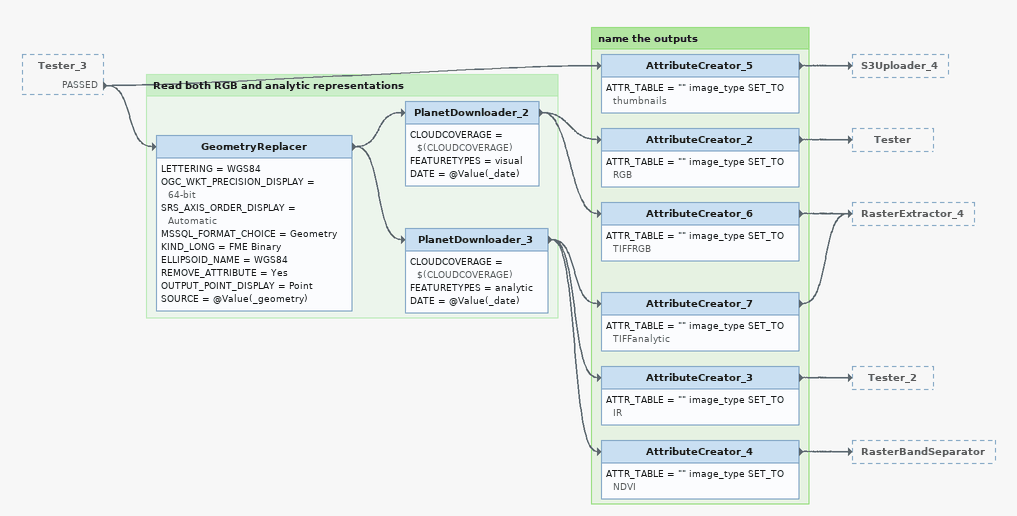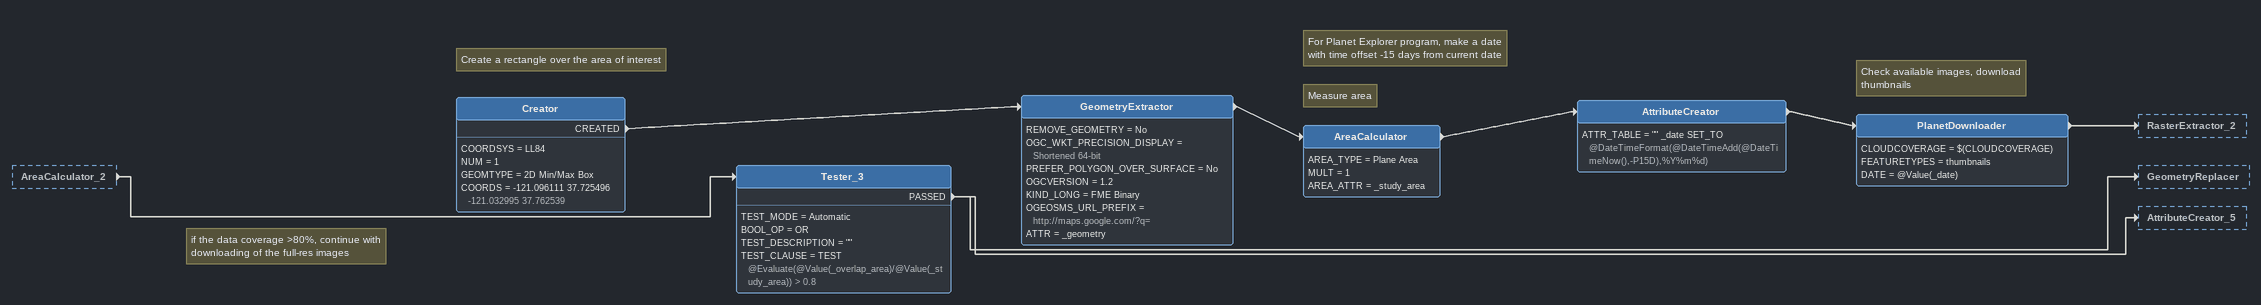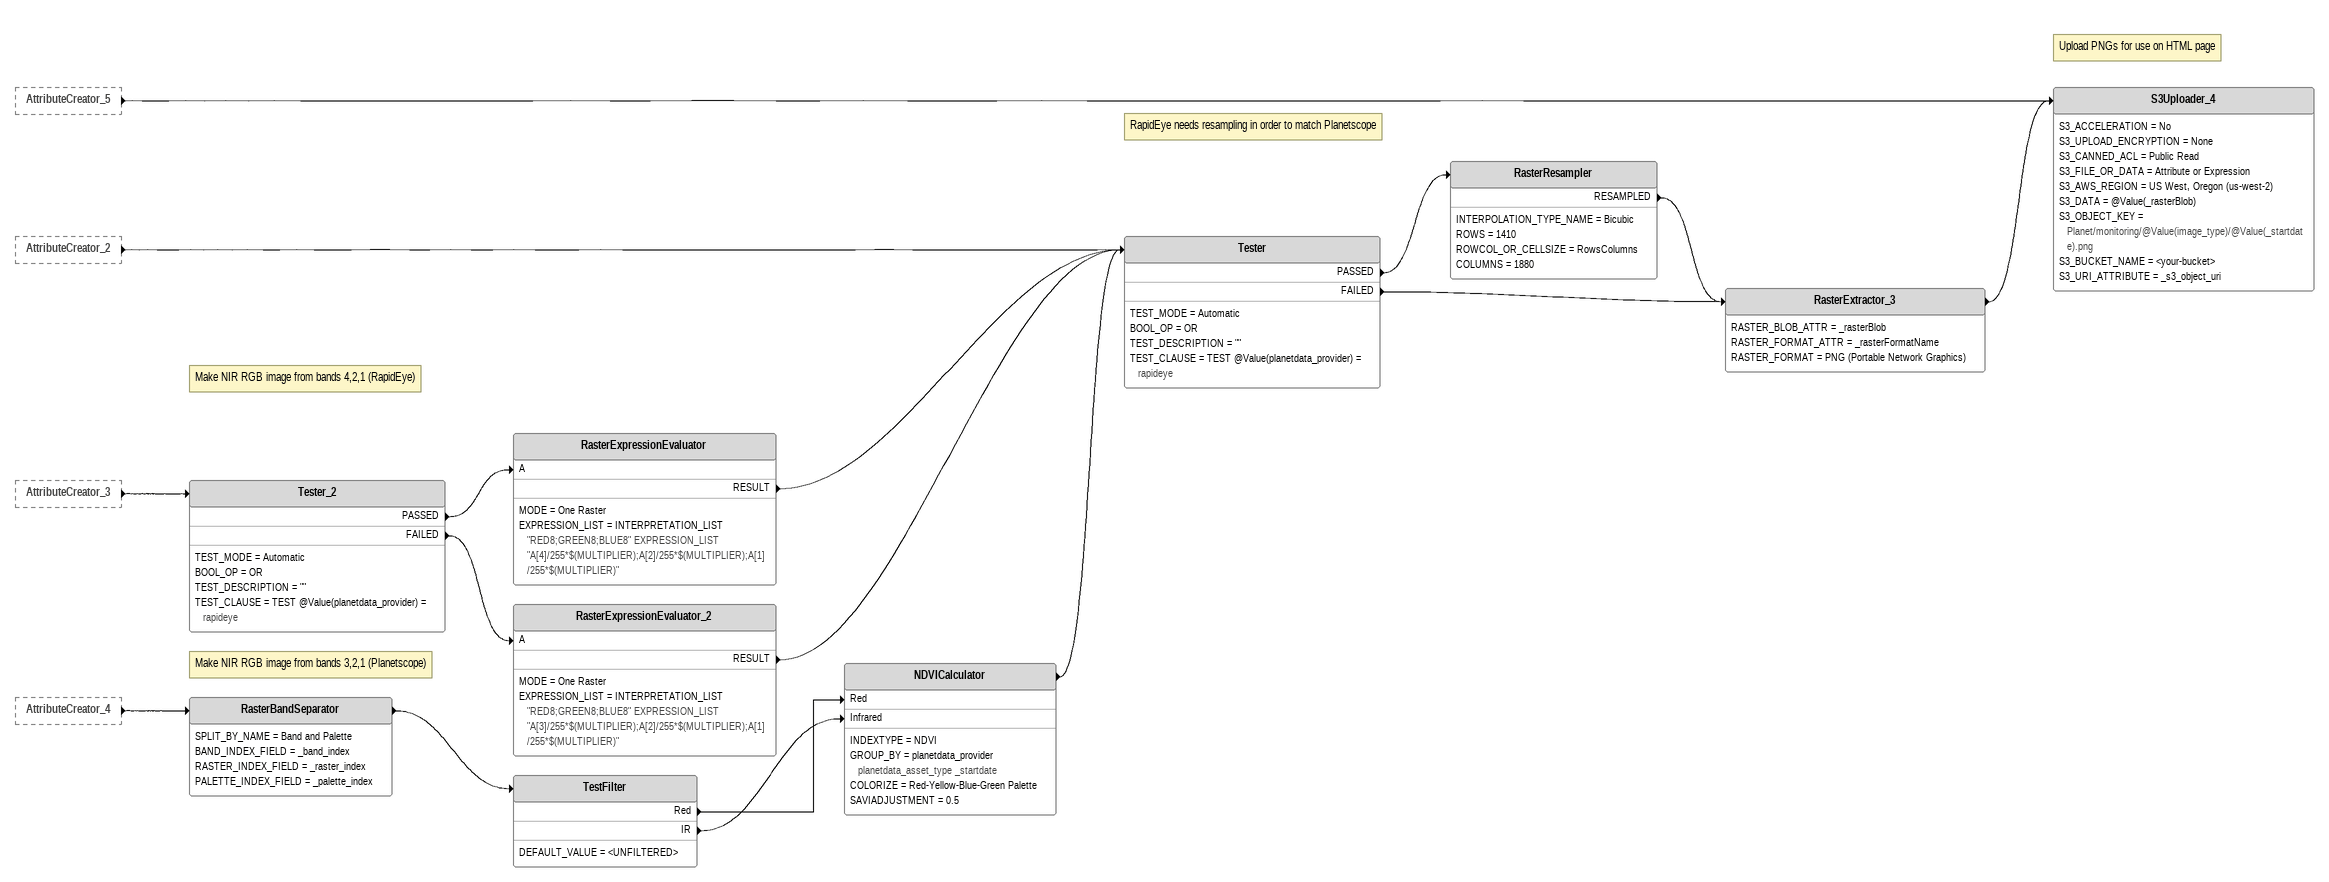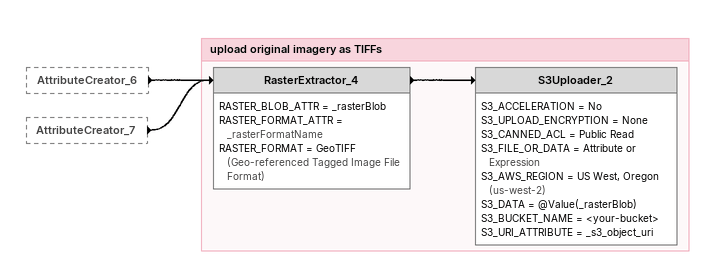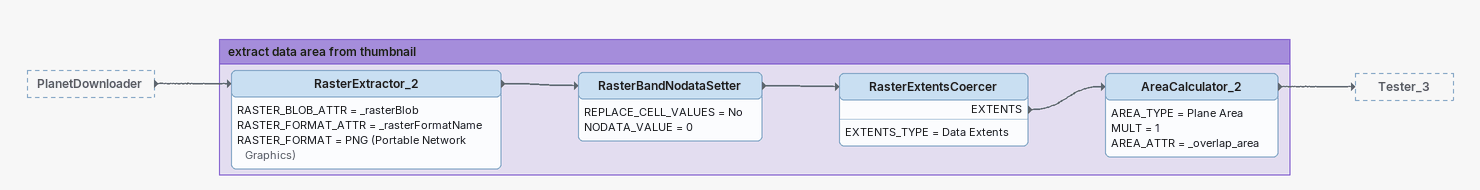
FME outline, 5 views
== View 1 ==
Tester_3 [outside]
    PASSED -> GeometryReplacer
    PASSED -> AttributeCreator_5

Bookmark: name the outputs
AttributeCreator_5
    ATTR_TABLE = "" image_type SET_TO thumbnails
    -> S3Uploader_4
AttributeCreator_2
    ATTR_TABLE = "" image_type SET_TO RGB
    -> Tester
AttributeCreator_6
    ATTR_TABLE = "" image_type SET_TO TIFFRGB
    -> RasterExtractor_4
AttributeCreator_7
    ATTR_TABLE = "" image_type SET_TO TIFFanalytic
    -> RasterExtractor_4
AttributeCreator_3
    ATTR_TABLE = "" image_type SET_TO IR
    -> Tester_2
AttributeCreator_4
    ATTR_TABLE = "" image_type SET_TO NDVI
    -> RasterBandSeparator

Bookmark: Read both RGB and analytic representations
GeometryReplacer
    LETTERING = WGS84
    OGC_WKT_PRECISION_DISPLAY = 64-bit
    SRS_AXIS_ORDER_DISPLAY = Automatic
    MSSQL_FORMAT_CHOICE = Geometry
    KIND_LONG = FME Binary
    ELLIPSOID_NAME = WGS84
    REMOVE_ATTRIBUTE = Yes
    OUTPUT_POINT_DISPLAY = Point
    SOURCE = @Value(_geometry)
    -> PlanetDownloader_2
    -> PlanetDownloader_3
PlanetDownloader_2
    CLOUDCOVERAGE = $(CLOUDCOVERAGE)
    FEATURETYPES = visual
    DATE = @Value(_date)
    -> AttributeCreator_2
    -> AttributeCreator_6
PlanetDownloader_3
    CLOUDCOVERAGE = $(CLOUDCOVERAGE)
    FEATURETYPES = analytic
    DATE = @Value(_date)
    -> AttributeCreator_3
    -> AttributeCreator_4
    -> AttributeCreator_7

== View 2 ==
AreaCalculator_2 [outside]
    -> Tester_3
Note: Create a rectangle over the area of interest
Creator
    COORDSYS = LL84
    NUM = 1
    GEOMTYPE = 2D Min/Max Box
    COORDS = -121.096111 37.725496 -121.032995 37.762539
    CREATED -> GeometryExtractor
GeometryExtractor
    REMOVE_GEOMETRY = No
    OGC_WKT_PRECISION_DISPLAY = Shortened 64-bit
    PREFER_POLYGON_OVER_SURFACE = No
    OGCVERSION = 1.2
    KIND_LONG = FME Binary
    OGEOSMS_URL_PREFIX = http://maps.google.com/?q=
    ATTR = _geometry
    -> AreaCalculator
Note: Measure area
AreaCalculator
    AREA_TYPE = Plane Area
    MULT = 1
    AREA_ATTR = _study_area
    -> AttributeCreator
Note: For Planet Explorer program, make a date with time offset -15 days from current date
AttributeCreator
    ATTR_TABLE = "" _date SET_TO @DateTimeFormat(@DateTimeAdd(@DateTimeNow(),-P15D),%Y%m%d)
    -> PlanetDownloader
Note: Check available images, download thumbnails
PlanetDownloader
    CLOUDCOVERAGE = $(CLOUDCOVERAGE)
    FEATURETYPES = thumbnails
    DATE = @Value(_date)
    -> RasterExtractor_2
Note: if the data coverage >80%, continue with downloading of the full-res images
Tester_3
    TEST_MODE = Automatic
    BOOL_OP = OR
    TEST_DESCRIPTION = ""
    TEST_CLAUSE = TEST @Evaluate(@Value(_overlap_area)/@Value(_study_area)) > 0.8
    PASSED -> GeometryReplacer
    PASSED -> AttributeCreator_5

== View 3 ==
AttributeCreator_5 [outside]
    -> S3Uploader_4
AttributeCreator_2 [outside]
    -> Tester
AttributeCreator_3 [outside]
    -> Tester_2
AttributeCreator_4 [outside]
    -> RasterBandSeparator
Tester_2
    TEST_MODE = Automatic
    BOOL_OP = OR
    TEST_DESCRIPTION = ""
    TEST_CLAUSE = TEST @Value(planetdata_provider) = rapideye
    PASSED -> RasterExpressionEvaluator [A]
    FAILED -> RasterExpressionEvaluator_2 [A]
Note: Make NIR RGB image from bands 4,2,1 (RapidEye)
RasterExpressionEvaluator
    MODE = One Raster
    EXPRESSION_LIST = INTERPRETATION_LIST "RED8;GREEN8;BLUE8" EXPRESSION_LIST "A[4]/255*$(MULTIPLIER);A[2]/255*$(MULTIPLIER);A[1]/255*$(MULTIPLIER)"
    RESULT -> Tester
Note: Make NIR RGB image from bands 3,2,1 (Planetscope)
RasterExpressionEvaluator_2
    MODE = One Raster
    EXPRESSION_LIST = INTERPRETATION_LIST "RED8;GREEN8;BLUE8" EXPRESSION_LIST "A[3]/255*$(MULTIPLIER);A[2]/255*$(MULTIPLIER);A[1]/255*$(MULTIPLIER)"
    RESULT -> Tester
RasterBandSeparator
    SPLIT_BY_NAME = Band and Palette
    BAND_INDEX_FIELD = _band_index
    RASTER_INDEX_FIELD = _raster_index
    PALETTE_INDEX_FIELD = _palette_index
    -> TestFilter
TestFilter
    DEFAULT_VALUE = <UNFILTERED>
    Red -> NDVICalculator [Red]
    IR -> NDVICalculator [Infrared]
NDVICalculator
    INDEXTYPE = NDVI
    GROUP_BY = planetdata_provider planetdata_asset_type _startdate
    COLORIZE = Red-Yellow-Blue-Green Palette
    SAVIADJUSTMENT = 0.5
    -> Tester
Tester
    TEST_MODE = Automatic
    BOOL_OP = OR
    TEST_DESCRIPTION = ""
    TEST_CLAUSE = TEST @Value(planetdata_provider) = rapideye
    PASSED -> RasterResampler
    FAILED -> RasterExtractor_3
Note: RapidEye needs resampling in order to match Planetscope
RasterResampler
    INTERPOLATION_TYPE_NAME = Bicubic
    ROWS = 1410
    ROWCOL_OR_CELLSIZE = RowsColumns
    COLUMNS = 1880
    RESAMPLED -> RasterExtractor_3
RasterExtractor_3
    RASTER_BLOB_ATTR = _rasterBlob
    RASTER_FORMAT_ATTR = _rasterFormatName
    RASTER_FORMAT = PNG (Portable Network Graphics)
    -> S3Uploader_4
Note: Upload PNGs for use on HTML page
S3Uploader_4
    S3_ACCELERATION = No
    S3_UPLOAD_ENCRYPTION = None
    S3_CANNED_ACL = Public Read
    S3_FILE_OR_DATA = Attribute or Expression
    S3_AWS_REGION = US West, Oregon (us-west-2)
    S3_DATA = @Value(_rasterBlob)
    S3_OBJECT_KEY = Planet/monitoring/@Value(image_type)/@Value(_startdate).png
    S3_BUCKET_NAME = <your-bucket>
    S3_URI_ATTRIBUTE = _s3_object_uri

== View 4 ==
AttributeCreator_6 [outside]
    -> RasterExtractor_4
AttributeCreator_7 [outside]
    -> RasterExtractor_4

Bookmark: upload original imagery as TIFFs
RasterExtractor_4
    RASTER_BLOB_ATTR = _rasterBlob
    RASTER_FORMAT_ATTR = _rasterFormatName
    RASTER_FORMAT = GeoTIFF (Geo-referenced Tagged Image File Format)
    -> S3Uploader_2
S3Uploader_2
    S3_ACCELERATION = No
    S3_UPLOAD_ENCRYPTION = None
    S3_CANNED_ACL = Public Read
    S3_FILE_OR_DATA = Attribute or Expression
    S3_AWS_REGION = US West, Oregon (us-west-2)
    S3_DATA = @Value(_rasterBlob)
    S3_BUCKET_NAME = <your-bucket>
    S3_URI_ATTRIBUTE = _s3_object_uri

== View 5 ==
PlanetDownloader [outside]
    -> RasterExtractor_2

Bookmark: extract data area from thumbnail
RasterExtractor_2
    RASTER_BLOB_ATTR = _rasterBlob
    RASTER_FORMAT_ATTR = _rasterFormatName
    RASTER_FORMAT = PNG (Portable Network Graphics)
    -> RasterBandNodataSetter
RasterBandNodataSetter
    REPLACE_CELL_VALUES = No
    NODATA_VALUE = 0
    -> RasterExtentsCoercer
RasterExtentsCoercer
    EXTENTS_TYPE = Data Extents
    EXTENTS -> AreaCalculator_2
AreaCalculator_2
    AREA_TYPE = Plane Area
    MULT = 1
    AREA_ATTR = _overlap_area
    -> Tester_3
